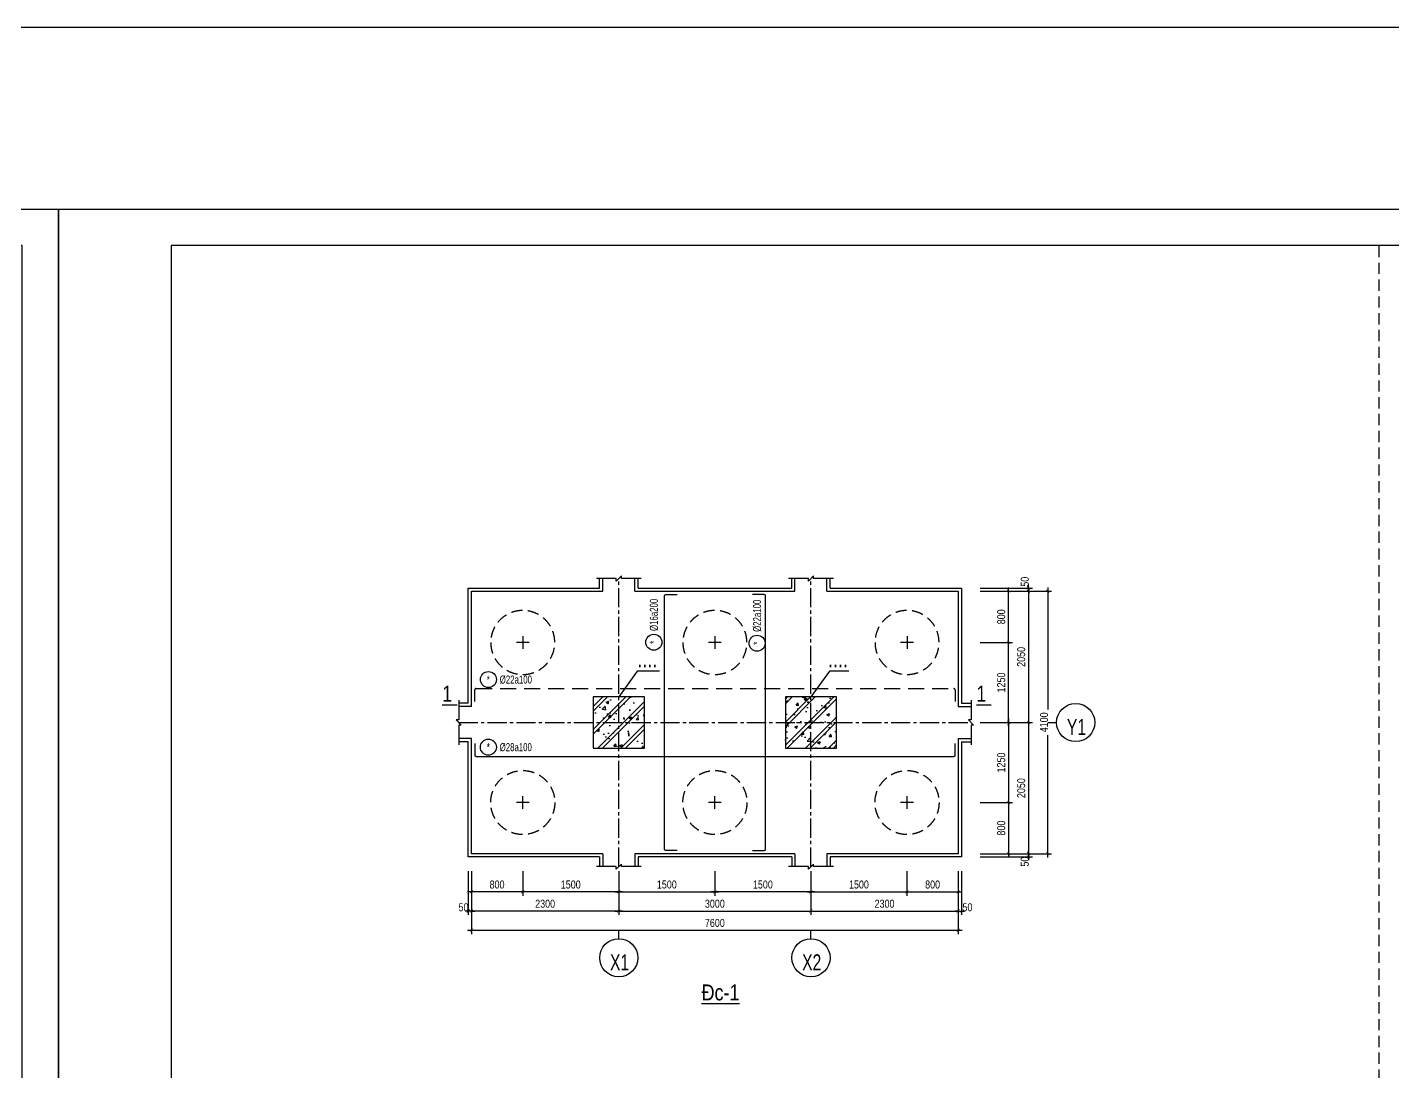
# Model space of a CAD drawing. Extents: x 71 to 2424299, y -14 to 1061502.
# Drawn here: x 1173740 to 1184400, y 494643 to 502800 of the extents above; entities that cross this region are included whole.
import ezdxf
from ezdxf.enums import TextEntityAlignment as Align

# ---------------------------------------------------------------- set-up
doc = ezdxf.new("R2010")
doc.units = 0
doc.header["$LTSCALE"] = 1000
doc.header["$MEASUREMENT"] = 0
doc.header["$PDMODE"] = 3
doc.linetypes.add('CENTER2', pattern=[1.125, 0.75, -0.125, 0.125, -0.125])
doc.linetypes.add('HIDDEN', pattern=[0.375, 0.25, -0.125])
doc.layers.get('0').update_dxf_attribs({"linetype": 'CONTINUOUS'})
doc.layers.get('Defpoints').update_dxf_attribs({"linetype": 'CONTINUOUS'})
for name, color, linetype in [('CDC.01.AXIS', 160, 'CENTER2'), ('CDC.02.DIM', 1, 'CONTINUOUS'), ('CDC.03.BORDER', 3, 'CONTINUOUS'), ('CDC.04.HIDDEN', 8, 'HIDDEN'), ('CDC.05.STEEL', 4, 'CONTINUOUS'), ('CDC.06.TEXT', 2, 'CONTINUOUS'), ('CDC.09.COLUMN', 4, 'CONTINUOUS'), ('CDC.10.HATCH', 9, 'CONTINUOUS'), ('CDC.11.NOTE', 8, 'CONTINUOUS'), ('CDC.12.PILE', 7, 'CONTINUOUS'), ('CDC.14.STEELNUM', 9, 'CONTINUOUS'), ('KCS_CHI', 1, 'CONTINUOUS')]:
    doc.layers.add(name, color=color, linetype=linetype)
doc.styles.add('ARIAL', font='arial.ttf', dxfattribs={"width": 0.8})
doc.dimstyles.new('50', dxfattribs={"dimscale": 25, "dimtxt": 2.5, "dimasz": 1, "dimexe": 1.2, "dimexo": 0, "dimgap": 1, "dimtad": 1, "dimdec": 0, "dimlfac": 2, "dimdsep": 46, "dimtxsty": 'ARIAL', "dimblk": 'ARCHTICK', "dimcen": 1, "dimdle": 1.2, "dimclrd": 1, "dimclre": 1, "dimclrt": 2, "dimadec": 0, "dimazin": 0, "dimtfac": 0.00072, "dimtdec": 0, "dimtix": 1, "dimtmove": 2, "dimatfit": 3, "dimfxl": 1, "dimtolj": 1, "dimarcsym": 0})
pattern_1 = [(50, (0, -17150), (215.178055, -18.82564), [22.5, -247.5]), (355, (0, -17150), (-41.6254, 225.65764), [18, -198]), (100.4514, (17.93, -17151.57), (173.552815, 206.831863), [19.122057, -210.342634]), (46.1842, (0, -17090), (320.172315, -49.655704), [33.75, -371.25]), (96.6356, (26.68, -17094.14), (280.39881, 292.23536), [28.68309, -315.5139]), (351.1842, (0, -17090), (280.39858, 292.23558), [27, -297]), (21, (30, -17105), (179.072116, -120.785667), [22.5, -247.5]), (326, (30, -17105), (72.9946, 217.545014), [18, -198]), (71.4514, (44.92, -17115.07), (252.06679, 96.75915), [19.122057, -210.342634]), (37.5, (0, -17150), (3.6479566, 99.868156), [0, -195.6, 0, -201, 0, -198.75]), (7.5, (0, -17150), (78.920861, 118.323514), [0, -114.6, 0, -191.1, 0, -75.75]), (327.5, (-66.9, -17150), (160.146731, -6.7664615), [0, -75, 0, -234, 0, -310.5]), (317.5, (-96.9, -17150), (174.955851, 30.031495), [0, -97.5, 0, -155.4, 0, -220.5]), (45, (0, -17150), (-90.156115, 90.156115), []), (45, (0, -17113.25), (-90.156115, 90.156115), [])]

# ---------------------------------------------------------------- blocks, each defined once
blk = doc.blocks.new('_ArchTick')
at = {"color": 0, "linetype": 'ByBlock', "const_width": 0.15}
blk.add_lwpolyline([(-0.5, -0.5), (0.5, 0.5)], dxfattribs=at)
blk = doc.blocks.new('*D2032')
at = {"layer": 'CDC.02.DIM', "color": 1, "lineweight": -2, "transparency": 16777216}
for p, q in [((1177208, 496210), (1177208, 495868)), ((1178358, 496210), (1178358, 495868)), ((1178388, 495898), (1177178, 495898))]:
    blk.add_line(p, q, dxfattribs=at)
at = {"layer": 'Defpoints', "color": 0, "transparency": 16777216}
for p in [(1177208, 496210), (1178358, 496210), (1177208, 495898)]:
    blk.add_point(p, dxfattribs=at)
at = {"layer": 'CDC.02.DIM', "color": 1, "lineweight": -2, "transparency": 16777216, "xscale": 25, "yscale": 25, "zscale": 25, "rotation": 180}
blk.add_blockref('_ArchTick', (1177208, 495898), dxfattribs=at)
at = {"layer": 'CDC.02.DIM', "color": 1, "lineweight": -2, "transparency": 16777216, "xscale": 25, "yscale": 25, "zscale": 25}
blk.add_blockref('_ArchTick', (1178358, 495898), dxfattribs=at)
at = {"layer": 'CDC.02.DIM', "color": 2, "transparency": 16777216, "insert": (1177783, 495955), "char_height": 62.5, "attachment_point": 5, "style": 'ARIAL'}
blk.add_mtext('\\A1;2300', dxfattribs=at)
blk = doc.blocks.new('*D2033')
at = {"layer": 'CDC.02.DIM', "color": 1, "lineweight": -2, "transparency": 16777216}
for p, q in [((1179858, 496210), (1179858, 495868)), ((1181008, 496210), (1181008, 495868)), ((1179828, 495898), (1181038, 495898))]:
    blk.add_line(p, q, dxfattribs=at)
at = {"layer": 'Defpoints', "color": 0, "transparency": 16777216}
for p in [(1179858, 496210), (1181008, 496210), (1181008, 495898)]:
    blk.add_point(p, dxfattribs=at)
at = {"layer": 'CDC.02.DIM', "color": 1, "lineweight": -2, "transparency": 16777216, "xscale": 25, "yscale": 25, "zscale": 25, "rotation": 180}
blk.add_blockref('_ArchTick', (1179858, 495898), dxfattribs=at)
at = {"layer": 'CDC.02.DIM', "color": 1, "lineweight": -2, "transparency": 16777216, "xscale": 25, "yscale": 25, "zscale": 25}
blk.add_blockref('_ArchTick', (1181008, 495898), dxfattribs=at)
at = {"layer": 'CDC.02.DIM', "color": 2, "transparency": 16777216, "insert": (1180433, 495955), "char_height": 62.5, "attachment_point": 5, "style": 'ARIAL'}
blk.add_mtext('\\A1;2300', dxfattribs=at)
blk = doc.blocks.new('*D2034')
at = {"layer": 'CDC.02.DIM', "color": 1, "lineweight": -2, "transparency": 16777216}
for p, q in [((1177208, 496210), (1177208, 495718)), ((1181008, 496210), (1181008, 495718)), ((1177178, 495748), (1181038, 495748))]:
    blk.add_line(p, q, dxfattribs=at)
at = {"layer": 'Defpoints', "color": 0, "transparency": 16777216}
for p in [(1177208, 496210), (1181008, 496210), (1181008, 495748)]:
    blk.add_point(p, dxfattribs=at)
at = {"layer": 'CDC.02.DIM', "color": 1, "lineweight": -2, "transparency": 16777216, "xscale": 25, "yscale": 25, "zscale": 25, "rotation": 180}
blk.add_blockref('_ArchTick', (1177208, 495748), dxfattribs=at)
at = {"layer": 'CDC.02.DIM', "color": 1, "lineweight": -2, "transparency": 16777216, "xscale": 25, "yscale": 25, "zscale": 25}
blk.add_blockref('_ArchTick', (1181008, 495748), dxfattribs=at)
at = {"layer": 'CDC.02.DIM', "color": 2, "transparency": 16777216, "insert": (1179108, 495805), "char_height": 62.5, "attachment_point": 5, "style": 'ARIAL'}
blk.add_mtext('\\A1;7600', dxfattribs=at)
blk = doc.blocks.new('*D2035')
at = {"layer": 'CDC.02.DIM', "color": 1, "lineweight": -2, "transparency": 16777216}
for p, q in [((1177608, 496210), (1177608, 496018)), ((1178358, 496210), (1178358, 496018)), ((1178388, 496048), (1177578, 496048))]:
    blk.add_line(p, q, dxfattribs=at)
at = {"layer": 'Defpoints', "color": 0, "transparency": 16777216}
for p in [(1177608, 496210), (1178358, 496210), (1177608, 496048)]:
    blk.add_point(p, dxfattribs=at)
at = {"layer": 'CDC.02.DIM', "color": 1, "lineweight": -2, "transparency": 16777216, "xscale": 25, "yscale": 25, "zscale": 25, "rotation": 180}
blk.add_blockref('_ArchTick', (1177608, 496048), dxfattribs=at)
at = {"layer": 'CDC.02.DIM', "color": 1, "lineweight": -2, "transparency": 16777216, "xscale": 25, "yscale": 25, "zscale": 25}
blk.add_blockref('_ArchTick', (1178358, 496048), dxfattribs=at)
at = {"layer": 'CDC.02.DIM', "color": 2, "transparency": 16777216, "insert": (1177983, 496105), "char_height": 62.5, "attachment_point": 5, "style": 'ARIAL'}
blk.add_mtext('\\A1;1500', dxfattribs=at)
blk = doc.blocks.new('*D2036')
at = {"layer": 'CDC.02.DIM', "color": 1, "lineweight": -2, "transparency": 16777216}
for p, q in [((1178358, 496210), (1178358, 496018)), ((1179108, 496210), (1179108, 496018)), ((1178328, 496048), (1179138, 496048))]:
    blk.add_line(p, q, dxfattribs=at)
at = {"layer": 'Defpoints', "color": 0, "transparency": 16777216}
for p in [(1178358, 496210), (1179108, 496210), (1179108, 496048)]:
    blk.add_point(p, dxfattribs=at)
at = {"layer": 'CDC.02.DIM', "color": 1, "lineweight": -2, "transparency": 16777216, "xscale": 25, "yscale": 25, "zscale": 25, "rotation": 180}
blk.add_blockref('_ArchTick', (1178358, 496048), dxfattribs=at)
at = {"layer": 'CDC.02.DIM', "color": 1, "lineweight": -2, "transparency": 16777216, "xscale": 25, "yscale": 25, "zscale": 25}
blk.add_blockref('_ArchTick', (1179108, 496048), dxfattribs=at)
at = {"layer": 'CDC.02.DIM', "color": 2, "transparency": 16777216, "insert": (1178733, 496105), "char_height": 62.5, "attachment_point": 5, "style": 'ARIAL'}
blk.add_mtext('\\A1;1500', dxfattribs=at)
blk = doc.blocks.new('*D2037')
at = {"layer": 'CDC.02.DIM', "color": 1, "lineweight": -2, "transparency": 16777216}
for p, q in [((1177183, 496210), (1177183, 495868)), ((1177208, 496210), (1177208, 495868)), ((1177183, 495898), (1177158, 495898)), ((1177208, 495898), (1177183, 495898)), ((1177208, 495898), (1177233, 495898))]:
    blk.add_line(p, q, dxfattribs=at)
at = {"layer": 'Defpoints', "color": 0, "transparency": 16777216}
for p in [(1177183, 496210), (1177208, 496210), (1177183, 495898)]:
    blk.add_point(p, dxfattribs=at)
at = {"layer": 'CDC.02.DIM', "color": 1, "lineweight": -2, "transparency": 16777216, "xscale": 25, "yscale": 25, "zscale": 25}
blk.add_blockref('_ArchTick', (1177183, 495898), dxfattribs=at)
at = {"layer": 'CDC.02.DIM', "color": 1, "lineweight": -2, "transparency": 16777216, "xscale": 25, "yscale": 25, "zscale": 25, "rotation": 180}
blk.add_blockref('_ArchTick', (1177208, 495898), dxfattribs=at)
at = {"layer": 'CDC.02.DIM', "color": 2, "transparency": 16777216, "insert": (1177146, 495927), "char_height": 62.5, "attachment_point": 5, "style": 'ARIAL'}
blk.add_mtext('\\A1;50', dxfattribs=at)
blk = doc.blocks.new('*D2038')
at = {"layer": 'CDC.02.DIM', "color": 1, "lineweight": -2, "transparency": 16777216}
for p, q in [((1179108, 496210), (1179108, 496018)), ((1179858, 496210), (1179858, 496018)), ((1179888, 496048), (1179078, 496048))]:
    blk.add_line(p, q, dxfattribs=at)
at = {"layer": 'Defpoints', "color": 0, "transparency": 16777216}
for p in [(1179108, 496210), (1179858, 496210), (1179108, 496048)]:
    blk.add_point(p, dxfattribs=at)
at = {"layer": 'CDC.02.DIM', "color": 1, "lineweight": -2, "transparency": 16777216, "xscale": 25, "yscale": 25, "zscale": 25, "rotation": 180}
blk.add_blockref('_ArchTick', (1179108, 496048), dxfattribs=at)
at = {"layer": 'CDC.02.DIM', "color": 1, "lineweight": -2, "transparency": 16777216, "xscale": 25, "yscale": 25, "zscale": 25}
blk.add_blockref('_ArchTick', (1179858, 496048), dxfattribs=at)
at = {"layer": 'CDC.02.DIM', "color": 2, "transparency": 16777216, "insert": (1179483, 496105), "char_height": 62.5, "attachment_point": 5, "style": 'ARIAL'}
blk.add_mtext('\\A1;1500', dxfattribs=at)
blk = doc.blocks.new('*D2039')
at = {"layer": 'CDC.02.DIM', "color": 1, "lineweight": -2, "transparency": 16777216}
for p, q in [((1179858, 496210), (1179858, 496018)), ((1180608, 496210), (1180608, 496018)), ((1179828, 496048), (1180638, 496048))]:
    blk.add_line(p, q, dxfattribs=at)
at = {"layer": 'Defpoints', "color": 0, "transparency": 16777216}
for p in [(1179858, 496210), (1180608, 496210), (1180608, 496048)]:
    blk.add_point(p, dxfattribs=at)
at = {"layer": 'CDC.02.DIM', "color": 1, "lineweight": -2, "transparency": 16777216, "xscale": 25, "yscale": 25, "zscale": 25, "rotation": 180}
blk.add_blockref('_ArchTick', (1179858, 496048), dxfattribs=at)
at = {"layer": 'CDC.02.DIM', "color": 1, "lineweight": -2, "transparency": 16777216, "xscale": 25, "yscale": 25, "zscale": 25}
blk.add_blockref('_ArchTick', (1180608, 496048), dxfattribs=at)
at = {"layer": 'CDC.02.DIM', "color": 2, "transparency": 16777216, "insert": (1180233, 496105), "char_height": 62.5, "attachment_point": 5, "style": 'ARIAL'}
blk.add_mtext('\\A1;1500', dxfattribs=at)
blk = doc.blocks.new('*D2040')
at = {"layer": 'CDC.02.DIM', "color": 1, "lineweight": -2, "transparency": 16777216}
for p, q in [((1178358, 496210), (1178358, 495868)), ((1179858, 496210), (1179858, 495868)), ((1178328, 495898), (1179888, 495898))]:
    blk.add_line(p, q, dxfattribs=at)
at = {"layer": 'Defpoints', "color": 0, "transparency": 16777216}
for p in [(1178358, 496210), (1179858, 496210), (1179858, 495898)]:
    blk.add_point(p, dxfattribs=at)
at = {"layer": 'CDC.02.DIM', "color": 1, "lineweight": -2, "transparency": 16777216, "xscale": 25, "yscale": 25, "zscale": 25, "rotation": 180}
blk.add_blockref('_ArchTick', (1178358, 495898), dxfattribs=at)
at = {"layer": 'CDC.02.DIM', "color": 1, "lineweight": -2, "transparency": 16777216, "xscale": 25, "yscale": 25, "zscale": 25}
blk.add_blockref('_ArchTick', (1179858, 495898), dxfattribs=at)
at = {"layer": 'CDC.02.DIM', "color": 2, "transparency": 16777216, "insert": (1179108, 495955), "char_height": 62.5, "attachment_point": 5, "style": 'ARIAL'}
blk.add_mtext('\\A1;3000', dxfattribs=at)
blk = doc.blocks.new('*D2041')
at = {"layer": 'CDC.02.DIM', "color": 1, "lineweight": -2, "transparency": 16777216}
for p, q in [((1181008, 496210), (1181008, 495868)), ((1181033, 496210), (1181033, 495868)), ((1181008, 495898), (1180983, 495898)), ((1181008, 495898), (1181033, 495898)), ((1181033, 495898), (1181058, 495898))]:
    blk.add_line(p, q, dxfattribs=at)
at = {"layer": 'Defpoints', "color": 0, "transparency": 16777216}
for p in [(1181008, 496210), (1181033, 496210), (1181033, 495898)]:
    blk.add_point(p, dxfattribs=at)
at = {"layer": 'CDC.02.DIM', "color": 1, "lineweight": -2, "transparency": 16777216, "xscale": 25, "yscale": 25, "zscale": 25}
blk.add_blockref('_ArchTick', (1181008, 495898), dxfattribs=at)
at = {"layer": 'CDC.02.DIM', "color": 1, "lineweight": -2, "transparency": 16777216, "xscale": 25, "yscale": 25, "zscale": 25, "rotation": 180}
blk.add_blockref('_ArchTick', (1181033, 495898), dxfattribs=at)
at = {"layer": 'CDC.02.DIM', "color": 2, "transparency": 16777216, "insert": (1181080, 495927), "char_height": 62.5, "attachment_point": 5, "style": 'ARIAL'}
blk.add_mtext('\\A1;50', dxfattribs=at)
blk = doc.blocks.new('*D2042')
at = {"layer": 'CDC.02.DIM', "color": 1, "lineweight": -2, "transparency": 16777216}
for p, q in [((1181180, 498396), (1181587, 498396)), ((1181557, 498426), (1181557, 497341)), ((1181180, 497371), (1181587, 497371))]:
    blk.add_line(p, q, dxfattribs=at)
at = {"layer": 'Defpoints', "color": 0, "transparency": 16777216}
for p in [(1181180, 498396), (1181180, 497371), (1181557, 497371)]:
    blk.add_point(p, dxfattribs=at)
at = {"layer": 'CDC.02.DIM', "color": 1, "lineweight": -2, "transparency": 16777216, "xscale": 25, "yscale": 25, "zscale": 25}
for p, rotation in [((1181557, 498396), 90), ((1181557, 497371), 270)]:
    blk.add_blockref('_ArchTick', p, dxfattribs=dict(at, rotation=rotation))
at = {"layer": 'CDC.02.DIM', "color": 2, "transparency": 16777216, "insert": (1181500, 497883), "char_height": 62.5, "attachment_point": 5, "rotation": 90, "style": 'ARIAL'}
blk.add_mtext('\\A1;2050', dxfattribs=at)
blk = doc.blocks.new('*D2043')
at = {"layer": 'CDC.02.DIM', "color": 1, "lineweight": -2, "transparency": 16777216}
for p, q in [((1181557, 497401), (1181557, 496316)), ((1181180, 497371), (1181587, 497371)), ((1181180, 496346), (1181587, 496346))]:
    blk.add_line(p, q, dxfattribs=at)
at = {"layer": 'Defpoints', "color": 0, "transparency": 16777216}
for p in [(1181180, 497371), (1181180, 496346), (1181557, 496346)]:
    blk.add_point(p, dxfattribs=at)
at = {"layer": 'CDC.02.DIM', "color": 1, "lineweight": -2, "transparency": 16777216, "xscale": 25, "yscale": 25, "zscale": 25}
for p, rotation in [((1181557, 497371), 90), ((1181557, 496346), 270)]:
    blk.add_blockref('_ArchTick', p, dxfattribs=dict(at, rotation=rotation))
at = {"layer": 'CDC.02.DIM', "color": 2, "transparency": 16777216, "insert": (1181500, 496858), "char_height": 62.5, "attachment_point": 5, "rotation": 90, "style": 'ARIAL'}
blk.add_mtext('\\A1;2050', dxfattribs=at)
blk = doc.blocks.new('*D2044')
at = {"layer": 'CDC.02.DIM', "color": 1, "lineweight": -2, "transparency": 16777216}
for p, q in [((1181180, 498396), (1181737, 498396)), ((1181707, 498426), (1181707, 497473)), ((1181707, 496316), (1181707, 497272)), ((1181180, 496346), (1181737, 496346))]:
    blk.add_line(p, q, dxfattribs=at)
at = {"layer": 'Defpoints', "color": 0, "transparency": 16777216}
for p in [(1181180, 498396), (1181180, 496346), (1181707, 496346)]:
    blk.add_point(p, dxfattribs=at)
at = {"layer": 'CDC.02.DIM', "color": 1, "lineweight": -2, "transparency": 16777216, "xscale": 25, "yscale": 25, "zscale": 25}
for p, rotation in [((1181707, 498396), 90), ((1181707, 496346), 270)]:
    blk.add_blockref('_ArchTick', p, dxfattribs=dict(at, rotation=rotation))
at = {"layer": 'CDC.02.DIM', "color": 2, "transparency": 16777216, "insert": (1181678, 497372), "char_height": 62.5, "attachment_point": 5, "rotation": 90, "style": 'ARIAL'}
blk.add_mtext('\\A1;4100', dxfattribs=at)
blk = doc.blocks.new('*D2045')
at = {"layer": 'CDC.02.DIM', "color": 1, "lineweight": -2, "transparency": 16777216}
for p, q in [((1181557, 498421), (1181557, 498446)), ((1181180, 498421), (1181587, 498421)), ((1181180, 498396), (1181587, 498396)), ((1181557, 498396), (1181557, 498421)), ((1181557, 498396), (1181557, 498371))]:
    blk.add_line(p, q, dxfattribs=at)
at = {"layer": 'Defpoints', "color": 0, "transparency": 16777216}
for p in [(1181180, 498421), (1181180, 498396), (1181557, 498421)]:
    blk.add_point(p, dxfattribs=at)
at = {"layer": 'CDC.02.DIM', "color": 1, "lineweight": -2, "transparency": 16777216, "xscale": 25, "yscale": 25, "zscale": 25}
for p, rotation in [((1181557, 498421), 270), ((1181557, 498396), 90)]:
    blk.add_blockref('_ArchTick', p, dxfattribs=dict(at, rotation=rotation))
at = {"layer": 'CDC.02.DIM', "color": 2, "transparency": 16777216, "insert": (1181528, 498470), "char_height": 62.5, "attachment_point": 5, "rotation": 90, "style": 'ARIAL'}
blk.add_mtext('\\A1;50', dxfattribs=at)
blk = doc.blocks.new('*D2046')
at = {"layer": 'CDC.02.DIM', "color": 1, "lineweight": -2, "transparency": 16777216}
for p, q in [((1181180, 496346), (1181587, 496346)), ((1181180, 496321), (1181587, 496321)), ((1181557, 496346), (1181557, 496371)), ((1181557, 496346), (1181557, 496321)), ((1181557, 496321), (1181557, 496296))]:
    blk.add_line(p, q, dxfattribs=at)
at = {"layer": 'Defpoints', "color": 0, "transparency": 16777216}
for p in [(1181180, 496346), (1181180, 496321), (1181557, 496321)]:
    blk.add_point(p, dxfattribs=at)
at = {"layer": 'CDC.02.DIM', "color": 1, "lineweight": -2, "transparency": 16777216, "xscale": 25, "yscale": 25, "zscale": 25}
for p, rotation in [((1181557, 496346), 270), ((1181557, 496321), 90)]:
    blk.add_blockref('_ArchTick', p, dxfattribs=dict(at, rotation=rotation))
at = {"layer": 'CDC.02.DIM', "color": 2, "transparency": 16777216, "insert": (1181528, 496284), "char_height": 62.5, "attachment_point": 5, "rotation": 90, "style": 'ARIAL'}
blk.add_mtext('\\A1;50', dxfattribs=at)
blk = doc.blocks.new('*D2047')
at = {"layer": 'CDC.02.DIM', "color": 1, "lineweight": -2, "transparency": 16777216}
for p, q in [((1181401, 497341), (1181401, 498026)), ((1181180, 497996), (1181431, 497996)), ((1181180, 497371), (1181431, 497371))]:
    blk.add_line(p, q, dxfattribs=at)
at = {"layer": 'Defpoints', "color": 0, "transparency": 16777216}
for p in [(1181180, 497996), (1181401, 497996), (1181180, 497371)]:
    blk.add_point(p, dxfattribs=at)
at = {"layer": 'CDC.02.DIM', "color": 1, "lineweight": -2, "transparency": 16777216, "xscale": 25, "yscale": 25, "zscale": 25}
for p, rotation in [((1181401, 497996), 90), ((1181401, 497371), 270)]:
    blk.add_blockref('_ArchTick', p, dxfattribs=dict(at, rotation=rotation))
at = {"layer": 'CDC.02.DIM', "color": 2, "transparency": 16777216, "insert": (1181344, 497683), "char_height": 62.5, "attachment_point": 5, "rotation": 90, "style": 'ARIAL'}
blk.add_mtext('\\A1;1250', dxfattribs=at)
blk = doc.blocks.new('*D2048')
at = {"layer": 'CDC.02.DIM', "color": 1, "lineweight": -2, "transparency": 16777216}
for p, q in [((1181401, 497401), (1181401, 496716)), ((1181180, 497371), (1181431, 497371)), ((1181180, 496746), (1181431, 496746))]:
    blk.add_line(p, q, dxfattribs=at)
at = {"layer": 'Defpoints', "color": 0, "transparency": 16777216}
for p in [(1181180, 497371), (1181180, 496746), (1181401, 496746)]:
    blk.add_point(p, dxfattribs=at)
at = {"layer": 'CDC.02.DIM', "color": 1, "lineweight": -2, "transparency": 16777216, "xscale": 25, "yscale": 25, "zscale": 25}
for p, rotation in [((1181401, 497371), 90), ((1181401, 496746), 270)]:
    blk.add_blockref('_ArchTick', p, dxfattribs=dict(at, rotation=rotation))
at = {"layer": 'CDC.02.DIM', "color": 2, "transparency": 16777216, "insert": (1181344, 497058), "char_height": 62.5, "attachment_point": 5, "rotation": 90, "style": 'ARIAL'}
blk.add_mtext('\\A1;1250', dxfattribs=at)
blk = doc.blocks.new('D1000')
at = {"layer": 'CDC.01.AXIS'}
for p, q in [((100, 0), (-100, 0)), ((0, -100), (0, 100))]:
    blk.add_line(p, q, dxfattribs=at)
at = {"layer": 'CDC.04.HIDDEN', "ltscale": 0.7}
blk.add_circle((0, 0), 500, dxfattribs=at)
blk = doc.blocks.new('*D1747')
at = {"layer": 'CDC.02.DIM', "color": 1, "lineweight": -2, "transparency": 16777216}
for p, q in [((1177208, 496210), (1177208, 496018)), ((1177608, 496210), (1177608, 496018)), ((1177638, 496048), (1177178, 496048))]:
    blk.add_line(p, q, dxfattribs=at)
at = {"layer": 'Defpoints', "color": 0, "transparency": 16777216}
for p in [(1177208, 496210), (1177608, 496210), (1177208, 496048)]:
    blk.add_point(p, dxfattribs=at)
at = {"layer": 'CDC.02.DIM', "color": 1, "lineweight": -2, "transparency": 16777216, "xscale": 25, "yscale": 25, "zscale": 25, "rotation": 180}
blk.add_blockref('_ArchTick', (1177208, 496048), dxfattribs=at)
at = {"layer": 'CDC.02.DIM', "color": 1, "lineweight": -2, "transparency": 16777216, "xscale": 25, "yscale": 25, "zscale": 25}
blk.add_blockref('_ArchTick', (1177608, 496048), dxfattribs=at)
at = {"layer": 'CDC.02.DIM', "color": 2, "transparency": 16777216, "insert": (1177408, 496105), "char_height": 62.5, "attachment_point": 5, "style": 'ARIAL'}
blk.add_mtext('\\A1;800', dxfattribs=at)
blk = doc.blocks.new('*D1748')
at = {"layer": 'CDC.02.DIM', "color": 1, "lineweight": -2, "transparency": 16777216}
for p, q in [((1180608, 496210), (1180608, 496018)), ((1181008, 496210), (1181008, 496018)), ((1180578, 496048), (1181038, 496048))]:
    blk.add_line(p, q, dxfattribs=at)
at = {"layer": 'Defpoints', "color": 0, "transparency": 16777216}
for p in [(1180608, 496210), (1181008, 496210), (1181008, 496048)]:
    blk.add_point(p, dxfattribs=at)
at = {"layer": 'CDC.02.DIM', "color": 1, "lineweight": -2, "transparency": 16777216, "xscale": 25, "yscale": 25, "zscale": 25, "rotation": 180}
blk.add_blockref('_ArchTick', (1180608, 496048), dxfattribs=at)
at = {"layer": 'CDC.02.DIM', "color": 1, "lineweight": -2, "transparency": 16777216, "xscale": 25, "yscale": 25, "zscale": 25}
blk.add_blockref('_ArchTick', (1181008, 496048), dxfattribs=at)
at = {"layer": 'CDC.02.DIM', "color": 2, "transparency": 16777216, "insert": (1180808, 496105), "char_height": 62.5, "attachment_point": 5, "style": 'ARIAL'}
blk.add_mtext('\\A1;800', dxfattribs=at)
blk = doc.blocks.new('*D1749')
at = {"layer": 'CDC.02.DIM', "color": 1, "lineweight": -2, "transparency": 16777216}
for p, q in [((1181180, 496746), (1181431, 496746)), ((1181401, 496776), (1181401, 496316)), ((1181180, 496346), (1181431, 496346))]:
    blk.add_line(p, q, dxfattribs=at)
at = {"layer": 'Defpoints', "color": 0, "transparency": 16777216}
for p in [(1181180, 496746), (1181180, 496346), (1181401, 496346)]:
    blk.add_point(p, dxfattribs=at)
at = {"layer": 'CDC.02.DIM', "color": 1, "lineweight": -2, "transparency": 16777216, "xscale": 25, "yscale": 25, "zscale": 25}
for p, rotation in [((1181401, 496746), 90), ((1181401, 496346), 270)]:
    blk.add_blockref('_ArchTick', p, dxfattribs=dict(at, rotation=rotation))
at = {"layer": 'CDC.02.DIM', "color": 2, "transparency": 16777216, "insert": (1181344, 496546), "char_height": 62.5, "attachment_point": 5, "rotation": 90, "style": 'ARIAL'}
blk.add_mtext('\\A1;800', dxfattribs=at)
blk = doc.blocks.new('*D1750')
at = {"layer": 'CDC.02.DIM', "color": 1, "lineweight": -2, "transparency": 16777216}
for p, q in [((1181180, 498396), (1181431, 498396)), ((1181401, 497966), (1181401, 498426)), ((1181180, 497996), (1181431, 497996))]:
    blk.add_line(p, q, dxfattribs=at)
at = {"layer": 'Defpoints', "color": 0, "transparency": 16777216}
for p in [(1181180, 498396), (1181401, 498396), (1181180, 497996)]:
    blk.add_point(p, dxfattribs=at)
at = {"layer": 'CDC.02.DIM', "color": 1, "lineweight": -2, "transparency": 16777216, "xscale": 25, "yscale": 25, "zscale": 25}
for p, rotation in [((1181401, 498396), 90), ((1181401, 497996), 270)]:
    blk.add_blockref('_ArchTick', p, dxfattribs=dict(at, rotation=rotation))
at = {"layer": 'CDC.02.DIM', "color": 2, "transparency": 16777216, "insert": (1181344, 498196), "char_height": 62.5, "attachment_point": 5, "rotation": 90, "style": 'ARIAL'}
blk.add_mtext('\\A1;800', dxfattribs=at)
blk = doc.blocks.new('34')
at = {"color": 4, "elevation": 0}
blk.add_lwpolyline([(1087304, 521743), (1107165, 521743), (1107165, 536023), (1087304, 536023)], close=True, dxfattribs=at)
at = {"layer": 'Defpoints', "elevation": 0}
blk.add_lwpolyline([(1086424, 521457), (1086424, 536307), (1107449, 536307), (1107449, 521457), (1086424, 521457)], close=True, dxfattribs=at)

msp = doc.modelspace()

# ---------------------------------------------------------------- hatches: boundary and pattern name
at = {"layer": 'CDC.10.HATCH'}
h = msp.add_hatch(dxfattribs=at)
h.set_pattern_fill('CHAU-01', color=256, scale=30, style=0, pattern_type=2)
h.set_pattern_definition(pattern_1)
h.paths.add_polyline_path([(1178558.4, 497570.53), (1178158.4, 497570.53), (1178158.4, 497170.53), (1178558.4, 497170.53)])
h = msp.add_hatch(dxfattribs=at)
h.set_pattern_fill('CHAU-01', color=256, scale=30, style=0, pattern_type=2)
h.set_pattern_definition(pattern_1)
h.paths.add_polyline_path([(1180058.4, 497570.53), (1179658.4, 497570.53), (1179658.4, 497170.53), (1180058.4, 497170.53)])

# ---------------------------------------------------------------- linework, layer by layer
at = {"layer": 'CDC.01.AXIS', "ltscale": 0.2}
for p, q in [((1178358.4, 496245.53), (1178358.4, 498495.53)), ((1179858.4, 496245.53), (1179858.4, 498495.53)), ((1177108.4, 497370.53), (1181108.4, 497370.53))]:
    msp.add_line(p, q, dxfattribs=at)
at = {"layer": 'CDC.03.BORDER'}
for p, q in [((1178233.4, 498395.53), (1178233.4, 498495.53)), ((1178483.4, 498395.53), (1178483.4, 498495.53)), ((1179733.4, 498395.53), (1179733.4, 498495.53)), ((1179983.4, 498395.53), (1179983.4, 498495.53)), ((1177208.4, 497495.53), (1177108.4, 497495.53)), ((1181008.4, 497495.53), (1181108.4, 497495.53)), ((1177208.4, 497245.53), (1177108.4, 497245.53)), ((1181008.4, 497245.53), (1181108.4, 497245.53)), ((1178233.4, 496345.53), (1178233.4, 496245.53)), ((1178483.4, 496345.53), (1178483.4, 496245.53)), ((1179733.4, 496345.53), (1179733.4, 496245.53)), ((1179983.4, 496345.53), (1179983.4, 496245.53))]:
    msp.add_line(p, q, dxfattribs=at)
for points in [[(1177208.4, 497495.53), (1177208.4, 498395.53), (1178233.4, 498395.53)], [(1178483.4, 498395.53), (1179733.4, 498395.53)], [(1179983.4, 498395.53), (1181008.4, 498395.53), (1181008.4, 497495.53)], [(1178233.4, 496345.53), (1177208.4, 496345.53), (1177208.4, 497245.53)], [(1181008.4, 497245.53), (1181008.4, 496345.53), (1179983.4, 496345.53)], [(1179733.4, 496345.53), (1178483.4, 496345.53)]]:
    msp.add_lwpolyline(points, dxfattribs=at)
at = {"layer": 'CDC.04.HIDDEN', "ltscale": 0.35}
msp.add_line((1184290.69, 501092.5), (1184290.69, 486817.5), dxfattribs=at)
at = {"layer": 'CDC.05.STEEL', "ltscale": 0.5}
msp.add_lwpolyline([(1178814.22, 496370.53), (1178724.22, 496370.53, -0.41421356), (1178714.22, 496380.53), (1178714.22, 498360.53, -0.41421356), (1178724.22, 498370.53), (1178814.22, 498370.53)], format="xyb", dxfattribs=at)
at = {"layer": 'CDC.05.STEEL'}
for points in [[(1179402.58, 496370.53), (1179492.58, 496370.53, 0.41421356), (1179502.58, 496380.53), (1179502.58, 498360.53, 0.41421356), (1179492.58, 498370.53), (1179402.58, 498370.53)], [(1177233.4, 497205.5), (1177233.4, 497115.5, 0.41421356), (1177243.4, 497105.5), (1180973.4, 497105.5, 0.41421356), (1180983.4, 497115.5), (1180983.4, 497205.5)]]:
    msp.add_lwpolyline(points, format="xyb", dxfattribs=at)
at = {"layer": 'CDC.05.STEEL', "linetype": 'HIDDEN', "ltscale": 0.5}
msp.add_lwpolyline([(1177233.4, 497535.57), (1177233.4, 497625.57, -0.41421356), (1177243.4, 497635.57), (1180973.4, 497635.57, -0.41421356), (1180983.4, 497625.57), (1180983.4, 497535.57)], format="xyb", dxfattribs=at)
at = {"layer": 'CDC.09.COLUMN'}
for points in [[(1178158.4, 497170.53), (1178558.4, 497170.53), (1178558.4, 497570.53), (1178158.4, 497570.53)], [(1179658.4, 497170.53), (1180058.4, 497170.53), (1180058.4, 497570.53), (1179658.4, 497570.53)]]:
    msp.add_lwpolyline(points, close=True, dxfattribs=at)
at = {"layer": 'CDC.11.NOTE'}
for p, q in [((1178208.4, 498420.53), (1178208.4, 498495.53)), ((1178508.4, 498420.53), (1178508.4, 498495.53)), ((1179708.4, 498420.53), (1179708.4, 498495.53)), ((1180008.4, 498420.53), (1180008.4, 498495.53)), ((1177183.4, 497520.53), (1177108.4, 497520.53)), ((1181033.4, 497520.53), (1181108.4, 497520.53)), ((1181710.25, 497370.53), (1181776.18, 497370.53)), ((1177183.4, 497220.53), (1177108.4, 497220.53)), ((1181033.4, 497220.53), (1181108.4, 497220.53)), ((1178208.4, 496320.53), (1178208.4, 496245.53)), ((1178508.4, 496320.53), (1178508.4, 496245.53)), ((1179708.4, 496320.53), (1179708.4, 496245.53)), ((1180008.4, 496320.53), (1180008.4, 496245.53)), ((1178358.4, 495682.19), (1178358.4, 495748.12)), ((1179858.4, 495682.19), (1179858.4, 495748.12))]:
    msp.add_line(p, q, dxfattribs=at)
for points in [[(1178533.4, 498495.53), (1178378.4, 498495.53), (1178378.4, 498515.53), (1178338.4, 498475.53), (1178338.4, 498495.53), (1178183.4, 498495.53)], [(1180033.4, 498495.53), (1179878.4, 498495.53), (1179878.4, 498515.53), (1179838.4, 498475.53), (1179838.4, 498495.53), (1179683.4, 498495.53)], [(1177183.4, 497520.53), (1177183.4, 498420.53), (1178208.4, 498420.53)], [(1178508.4, 498420.53), (1179708.4, 498420.53)], [(1180008.4, 498420.53), (1181033.4, 498420.53), (1181033.4, 497520.53)], [(1177108.4, 497545.53), (1177108.4, 497390.53), (1177088.4, 497390.53), (1177128.4, 497350.53), (1177108.4, 497350.53), (1177108.4, 497195.53)], [(1181108.4, 497545.53), (1181108.4, 497390.53), (1181088.4, 497390.53), (1181128.4, 497350.53), (1181108.4, 497350.53), (1181108.4, 497195.53)], [(1178208.4, 496320.53), (1177183.4, 496320.53), (1177183.4, 497220.53)], [(1181033.4, 497220.53), (1181033.4, 496320.53), (1180008.4, 496320.53)], [(1179708.4, 496320.53), (1178508.4, 496320.53)], [(1178533.4, 496245.53), (1178378.4, 496245.53), (1178378.4, 496265.53), (1178338.4, 496225.53), (1178338.4, 496245.53), (1178183.4, 496245.53)], [(1180033.4, 496245.53), (1179878.4, 496245.53), (1179878.4, 496265.53), (1179838.4, 496225.53), (1179838.4, 496245.53), (1179683.4, 496245.53)]]:
    msp.add_lwpolyline(points, dxfattribs=at)
for centre in [(1181925.32, 497370.53), (1178358.4, 495533.05), (1179858.4, 495533.05)]:
    msp.add_circle(centre, 149.14, dxfattribs=at)
at = {"layer": 'CDC.14.STEELNUM'}
for centre in [(1178631.72, 497997.1), (1179437.5, 497990), (1177340.4, 497706.19), (1177339.74, 497178)]:
    msp.add_circle(centre, 62.5, dxfattribs=at)
at = {"layer": 'Defpoints', "color": 1}
msp.add_lwpolyline([(1082950, 502800), (1264360, 502800), (1264360, 478660), (1082950, 478660)], close=True, dxfattribs=at)
at = {"layer": 'KCS_CHI'}
for points in [[(1178676.39, 497771.59), (1178502.82, 497771.59), (1178358.4, 497570.53)], [(1180154.6, 497771.59), (1180002.82, 497771.59), (1179858.4, 497570.53)]]:
    msp.add_lwpolyline(points, dxfattribs=at)

# ---------------------------------------------------------------- block references
at = {"layer": 'CDC.03.BORDER'}
for p in [(66535.73, -34927.16), (87560.73, -34927.16)]:
    msp.add_blockref('34', p, dxfattribs=at)
at = {"layer": 'CDC.12.PILE', "xscale": -0.5, "yscale": 0.5, "zscale": 0.5, "rotation": 180}
for p in [(1177608.4, 497995.53), (1179108.4, 497995.53), (1180608.4, 497995.53)]:
    msp.add_blockref('D1000', p, dxfattribs=at)
at = {"layer": 'CDC.12.PILE', "xscale": 0.5, "yscale": 0.5, "zscale": 0.5}
for p in [(1177608.4, 496745.53), (1179108.4, 496745.53), (1180608.4, 496745.53)]:
    msp.add_blockref('D1000', p, dxfattribs=at)

# ---------------------------------------------------------------- texts
at = {"layer": 'CDC.06.TEXT', "style": 'ARIAL', "width": 0.7}
for s, p in [('%%C16a200', (1178631.72, 498211.12)), ('%%C22a100', (1179437.5, 498204.02))]:
    msp.add_text(s, height=62.5, rotation=90, dxfattribs=at).set_placement(p, align=Align.MIDDLE_CENTER)
at = {"layer": 'CDC.06.TEXT', "style": 'ARIAL'}
for s, height, width, p in [('....', 125, 0.8, (1178581.79, 497864.48)), ('....', 125, 0.8, (1180070.01, 497864.48)), ('%%C22a100', 62.5, 0.7, (1177554.43, 497706.19)), ('%%U1 ', 125, 0.8, (1177038.77, 497596.38)), ('%%U1 ', 125, 0.8, (1181208.25, 497596.38)), ('%%C28a100', 62.5, 0.7, (1177553.76, 497178)), ('%%UĐc-1', 125, 0.8, (1179152.3, 495262.5))]:
    msp.add_text(s, height=height, dxfattribs=dict(at, width=width)).set_placement(p, align=Align.MIDDLE_CENTER)
at = {"layer": 'CDC.06.TEXT', "char_height": 125, "width": 116.16, "attachment_point": 8, "line_spacing_factor": 0.938532}
for s, insert in [('{\\fArial|b0|i0|c0|p34;\\W0.7;Y1}', (1181931.24, 497272.86)), ('{\\fArial|b0|i0|c0|p34;\\W0.7;X1}', (1178364.32, 495435.38)), ('{\\fArial|b0|i0|c0|p34;\\W0.7;X2}', (1179864.32, 495435.38))]:
    msp.add_mtext(s, dxfattribs=dict(at, insert=insert))
at = {"layer": 'CDC.14.STEELNUM', "style": 'ARIAL', "width": 0.7}
for p in [(1178631.72, 497997.1), (1179437.5, 497990)]:
    msp.add_text('*', height=62.5, rotation=90, dxfattribs=at).set_placement(p, align=Align.MIDDLE_CENTER)
for p in [(1177340.4, 497706.19), (1177339.74, 497178)]:
    msp.add_text('*', height=62.5, dxfattribs=at).set_placement(p, align=Align.MIDDLE_CENTER)

# ---------------------------------------------------------------- dimensions: what is measured, and where the dimension line sits
at = {"layer": 'CDC.02.DIM'}
for base, p1, p2, picture, middle in [((1181556.8, 498420.53), (1181180, 498395.53), (1181180, 498420.53), '*D2045', (1181528.34, 498470)), ((1181706.8, 496345.53), (1181180, 498395.53), (1181180, 496345.53), '*D2044', (1181678.34, 497372.27)), ((1181556.8, 496320.53), (1181180, 496345.53), (1181180, 496320.53), '*D2046', (1181528.34, 496284.11))]:
    dim = msp.add_linear_dim(base=base, p1=p1, p2=p2, angle=90, dimstyle='50', dxfattribs=at)
    dim.commit()
    dim.dimension.update_dxf_attribs({"geometry": picture, "text_midpoint": middle, "dimtype": 160})
for base, p1, p2, angle, picture, middle in [((1181556.8, 497370.53), (1181180, 498395.53), (1181180, 497370.53), 90, '*D2042', (1181499.89, 497883.03)), ((1181400.9, 498395.53), (1181180, 497995.53), (1181180, 498395.53), 90, '*D1750', (1181343.99, 498195.53)), ((1181400.9, 497995.53), (1181180, 497370.53), (1181180, 497995.53), 90, '*D2047', (1181343.99, 497683.03)), ((1181556.8, 496345.53), (1181180, 497370.53), (1181180, 496345.53), 90, '*D2043', (1181499.89, 496858.03)), ((1181400.9, 496745.53), (1181180, 497370.53), (1181180, 496745.53), 270, '*D2048', (1181343.99, 497058.03)), ((1181400.9, 496345.53), (1181180, 496745.53), (1181180, 496345.53), 270, '*D1749', (1181343.99, 496545.53)), ((1179108.4, 496048.12), (1179858.4, 496210), (1179108.4, 496210), 180, '*D2038', (1179483.4, 496105.03)), ((1180608.4, 496048.12), (1179858.4, 496210), (1180608.4, 496210), 180, '*D2039', (1180233.4, 496105.03)), ((1181008.4, 496048.12), (1180608.4, 496210), (1181008.4, 496210), 180, '*D1748', (1180808.4, 496105.03))]:
    dim = msp.add_linear_dim(base=base, p1=p1, p2=p2, angle=angle, dimstyle='50', dxfattribs=at)
    dim.commit()
    dim.dimension.update_dxf_attribs({"geometry": picture, "text_midpoint": middle})
for base, p1, p2, picture, middle in [((1177183.4, 495898.12), (1177208.4, 496210), (1177183.4, 496210), '*D2037', (1177146.25, 495926.57)), ((1181033.4, 495898.12), (1181008.4, 496210), (1181033.4, 496210), '*D2041', (1181080, 495926.57))]:
    dim = msp.add_linear_dim(base=base, p1=p1, p2=p2, dimstyle='50', dxfattribs=at)
    dim.commit()
    dim.dimension.update_dxf_attribs({"geometry": picture, "text_midpoint": middle, "dimtype": 160})
for base, p1, p2, picture, middle in [((1177208.4, 495898.12), (1178358.4, 496210), (1177208.4, 496210), '*D2032', (1177783.4, 495955.05)), ((1181008.4, 495748.12), (1177208.4, 496210), (1181008.4, 496210), '*D2034', (1179108.4, 495805.03)), ((1177208.4, 496048.12), (1177608.4, 496210), (1177208.4, 496210), '*D1747', (1177408.4, 496105.03)), ((1177608.4, 496048.12), (1178358.4, 496210), (1177608.4, 496210), '*D2035', (1177983.4, 496105.03)), ((1179108.4, 496048.12), (1178358.4, 496210), (1179108.4, 496210), '*D2036', (1178733.4, 496105.03)), ((1179858.4, 495898.12), (1178358.4, 496210), (1179858.4, 496210), '*D2040', (1179108.4, 495955.05)), ((1181008.4, 495898.12), (1179858.4, 496210), (1181008.4, 496210), '*D2033', (1180433.4, 495955.05))]:
    dim = msp.add_linear_dim(base=base, p1=p1, p2=p2, dimstyle='50', dxfattribs=at)
    dim.commit()
    dim.dimension.update_dxf_attribs({"geometry": picture, "text_midpoint": middle})

doc.saveas('drawing.dxf')
